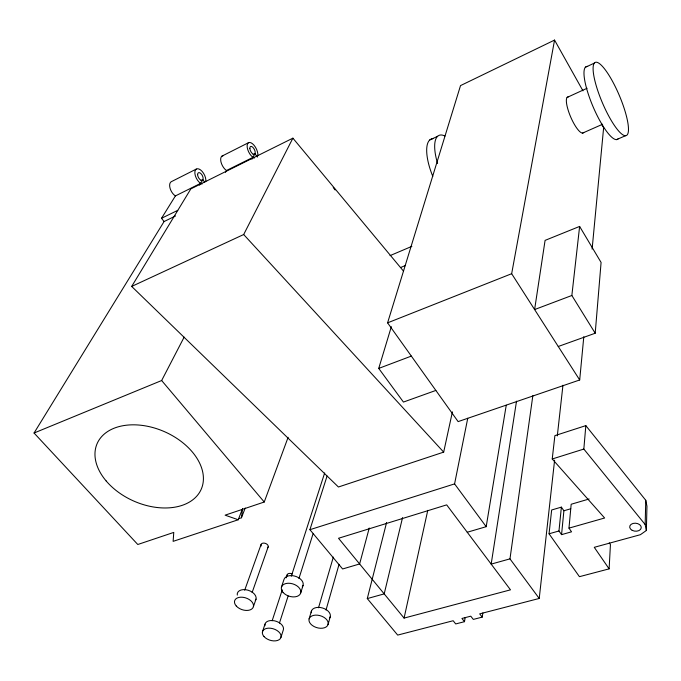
<?xml version="1.0" encoding="UTF-8"?>
<svg xmlns="http://www.w3.org/2000/svg" width="681" height="681" viewBox="0 0 681 681"><rect width="100%" height="100%" fill="white"/><g stroke="black" fill="none" stroke-linecap="round" stroke-linejoin="round"><path stroke-width="1.02" d="M609.12 568.865L594.266 547.32L640.404 534.696L646.371 530.473L646.95 506.196L645.767 500.297L585.83 425.625L554.887 435.627L552.231 458.985L604.634 518.003L568.975 528.133L571.546 531.818L561.553 534.645L558.973 530.976L561.374 507.132L551.653 509.984L549.056 533.793L579.437 576.679L609.12 568.865L610.44 544.587L609.282 542.876M646.371 530.473L645.162 524.532L645.767 500.297M558.258 346.493L595.203 333.23L601.085 262.449L579.625 226.424L545.081 240.384L534.611 309.557L571.853 295.486L579.625 226.424M645.162 524.532L583.838 449.06L585.83 425.625M568.975 528.133L571.172 504.255L589.133 498.986M582.97 90.837L554.555 40.085L460.518 85.602L387.591 322.845L458.117 421.607L579.693 379.972L583.804 336.703M592.112 249.11L603.63 127.747L601.561 124.061M561.553 534.645L563.894 510.767L561.374 507.132M386.612 522.463L367.289 598.582L397.687 635.092L453.163 620.731L455.708 623.941L464.476 621.685L461.931 618.459L470.775 616.177L473.312 619.412L482.208 617.122L479.679 613.87L539.224 598.454L554.606 460.177M557.305 435.9L562.949 385.233M238.461 518.769L241.457 517.773L242.572 508.545M539.224 598.454L509.975 558.871L532.848 395.652M516.521 401.16L491.171 564.106L509.975 558.871M482.208 617.122L482.863 612.926M467.251 532.253L486.191 526.677L506.238 405.246M464.476 621.685L465.191 617.497M579.693 379.972L511.661 273.711L554.555 40.085M486.191 526.677L454.585 483.893L467.753 418.228M403.433 271.047L292.89 138.166L190.842 188.875L131.68 286.437L338.431 487.009L443.68 452.116L452.405 411.869M404.08 618.093L338.517 538.271L446.685 504.868L510.495 589.84L404.08 618.093L427.762 510.375M402.565 517.603L384.195 593.883L367.289 598.582M369.247 528.022L359.619 563.962L342.62 568.967L309.915 529.69L327.076 476.036M328.038 624.571A9.883 6.214 16.6 0 0 315.465 615.122A9.883 6.214 16.6 0 0 312.238 625.388A9.883 6.214 16.6 0 0 328.038 624.571L330.208 616.824M326.012 610.048L339.061 564.328M318.521 607.793L333.332 557.092M309.106 618.876L311.396 611.163M435.857 390.434L403.441 402.071L378.73 368.412L391.345 326.659M300.687 593.006L303.071 585.328M298.933 578.527L313.03 533.887M280.972 637.348L283.39 629.687A9.619 5.959 17.8 0 0 274.528 620.825A9.619 5.959 17.8 0 0 264.9 625.728M279.465 623.021L288.123 596.003M291.315 576.237L324.658 472.972M272.136 620.817L282.257 589.848M286.173 577.863L287.152 574.866M281.432 587.218L283.943 579.574A9.994 6.427 17.6 0 1 296.456 576.645A9.994 6.427 17.6 0 1 302.287 586.826M262.449 631.772L264.977 624.145M253.4 606.677L256.03 599.076M252.157 592.427L268.186 546.809M244.7 590.189L261.01 544.655M242.215 509.482L238.239 519.756L225.105 515.168L264.245 502.016L288.114 437.313M241.457 517.773L245.203 508.026M131.68 286.437L243.679 234.528L292.89 138.166M238.239 519.756L173.127 541.361L173.766 532.414L137.792 544.502L34.05 433.014L161.652 380.526L184.151 337.121M251.953 159.184L254.958 153.736L257.375 157.098M225.462 172.293L226.484 170.514L252.966 157.345M199.567 185.147L202.819 179.724L204.649 182.159M34.05 433.014L164.078 221.546L175.528 215.962M164.078 221.546L161.525 218.286L175.417 195.907L200.64 183.368M196.29 169.075L171.161 181.767A8.334 4.486 62 0 0 170.131 188.475A8.334 4.486 62 0 0 175.417 195.907M222.04 156.077L248.42 142.746M200.955 180.652L202.819 179.724M253.068 154.672L254.958 153.736M161.525 218.286L177.75 210.344M429.728 139.988L437.645 136.294M585.345 67.308L594.351 63.103M567.111 97.417L587.082 88.266M582.578 133.093L602.617 124.248M616.509 139.622L625.575 135.706A39.728 9.219 67 0 0 611.87 80.154A39.728 9.219 67 0 0 594.956 81.039A39.728 9.219 67 0 0 625.575 135.706M390.034 255.63L411.869 246.36M400.547 267.539L405.314 265.547M387.591 322.845L511.661 273.711M378.73 368.412L411.341 356.095M309.915 529.69L454.585 483.893M552.231 458.985L583.838 449.06M563.894 510.767L570.746 508.775M549.056 533.793L558.973 530.976M243.679 234.528L443.68 452.116M161.652 380.526L264.245 502.016M571.853 295.486L595.203 333.23M202.053 184.04A8.436 4.375 62.3 0 1 194.894 173.561A8.436 4.375 62.3 0 1 200.537 169.909A8.436 4.375 62.3 0 1 205.73 181.665M226.484 170.514A8.538 4.256 62.7 0 1 220.942 161.814A8.538 4.256 62.7 0 1 223.113 155.745M254.345 158.077A8.64 4.129 63 0 1 247.203 147.232A8.64 4.129 63 0 1 252.498 143.734A8.64 4.129 63 0 1 257.793 155.796M333.239 187.505A34.757 15.672 65.4 0 1 335.095 189.956M583.736 132.42A19.579 5.099 66.8 0 1 570.823 117.302A19.579 5.099 66.8 0 1 568.329 96.881M437.594 163.483A37.251 13.279 66.3 0 1 444.957 136.038M432.801 176.379A37.123 13.475 66.3 0 1 432.997 138.669M618.025 138.958A39.583 9.474 66.9 0 1 592.674 105.785A39.583 9.474 66.9 0 1 587.669 66.44M311.26 612.798A9.823 6.214 16.6 0 1 322.632 608.022A9.823 6.214 16.6 0 1 329.408 618.254M287.11 575.496A3.686 2.383 17.8 0 1 288.625 573.547A3.686 2.383 17.8 0 1 292.2 573.972M261.198 545.992A3.746 2.46 18.9 0 1 262.738 543.2A3.746 2.46 18.9 0 1 267.352 544.579A3.746 2.46 18.9 0 1 267.403 547.856M237.277 595.1A9.781 6.155 18.9 0 1 248.131 590.231A9.781 6.155 18.9 0 1 255.332 600.531M197.618 174.694A4.222 2.188 62.3 0 0 201.865 180.337A4.222 2.188 62.3 0 0 201.619 174.37A4.222 2.188 62.3 0 0 197.618 174.694M249.842 148.475A4.324 2.06 63 0 0 254.056 154.323A4.324 2.06 63 0 0 253.664 148.279A4.324 2.06 63 0 0 249.842 148.475M632.164 530.329A5.806 4.001 5.6 0 0 641.238 527.835A5.806 4.001 5.6 0 0 633.007 523.451A5.806 4.001 5.6 0 0 632.164 530.329M106.185 480.982A56.829 37.94 23.7 0 0 199.303 492.814A56.829 37.94 23.7 0 0 142.082 425.387A56.829 37.94 23.7 0 0 106.185 480.982M264.049 636.599A9.679 5.95 17.8 0 0 280.24 638.744A9.679 5.95 17.8 0 0 270.859 628.265A9.679 5.95 17.8 0 0 264.049 636.599M283.024 592.385A10.053 6.435 17.6 0 0 299.904 594.504A10.053 6.435 17.6 0 0 290.276 583.345A10.053 6.435 17.6 0 0 283.024 592.385M236.29 606.03A9.84 6.155 18.8 0 0 252.694 608.133A9.84 6.155 18.8 0 0 242.989 597.288A9.84 6.155 18.8 0 0 236.29 606.03"/></g></svg>
